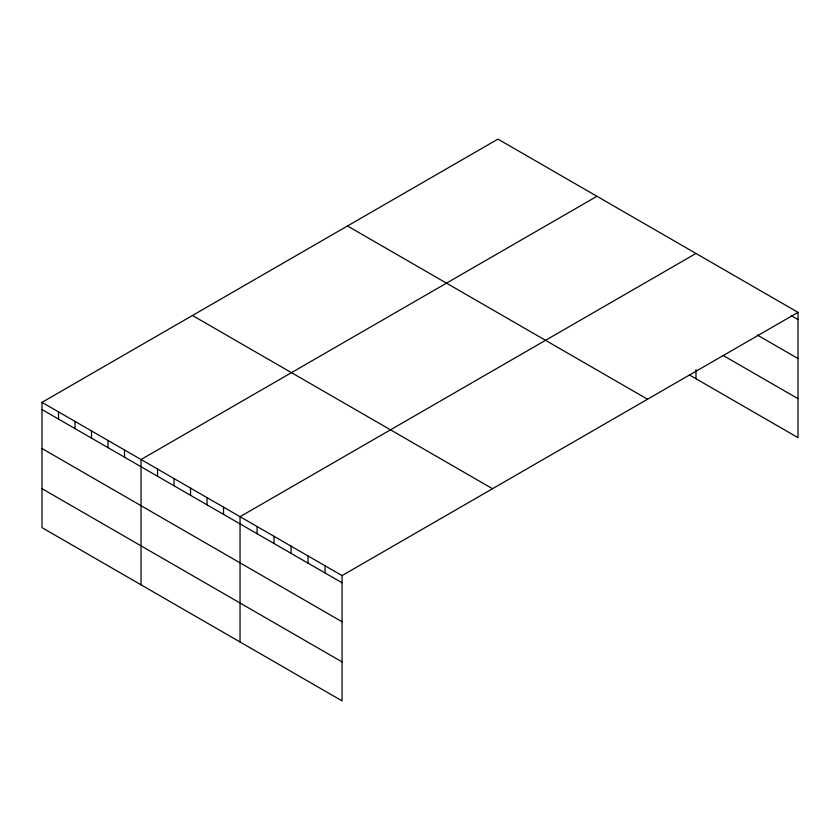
<?xml version="1.0" encoding="UTF-8"?>
<svg xmlns="http://www.w3.org/2000/svg" width="840" height="840" viewBox="0 0 840 840"><rect width="100%" height="100%" fill="white"/><g stroke="black" fill="none" stroke-linecap="round" stroke-linejoin="round"><path stroke-width="1.26" d="M798 312.365L497.942 139.115L42 402.35L42 527.635L342.058 700.885L342.058 575.589L798 312.365L798 437.651L689.377 374.934M596.957 196.287L141.026 459.522L141.026 584.808M695.982 253.459L240.041 516.694L240.041 641.981M791.196 315.63L798 319.557M757.187 334.971L798 358.522M723.188 355.488L798 398.675M347.477 225.981L647.546 399.231M192.454 315.483L492.524 488.723M42 402.35L342.058 575.589M42 409.553L342.058 582.792M42 448.518L342.058 621.758M42 488.67L342.058 661.909M695.982 369.653L695.982 378.745M325.059 565.772L325.059 572.975M308.06 555.954L308.06 563.157M291.05 546.137L291.05 553.34M274.05 536.319L274.05 543.522M257.05 526.512L257.05 533.705M223.535 507.161L223.535 514.364M207.039 497.637L207.039 504.83M190.533 488.103L190.533 495.306M174.027 478.58L174.027 485.772M157.521 469.046L157.521 476.249M124.52 449.988L124.52 457.191M108.014 440.465L108.014 447.657M91.508 430.941L91.508 438.134M75.012 421.407L75.012 428.61M58.506 411.884L58.506 419.076"/></g></svg>
